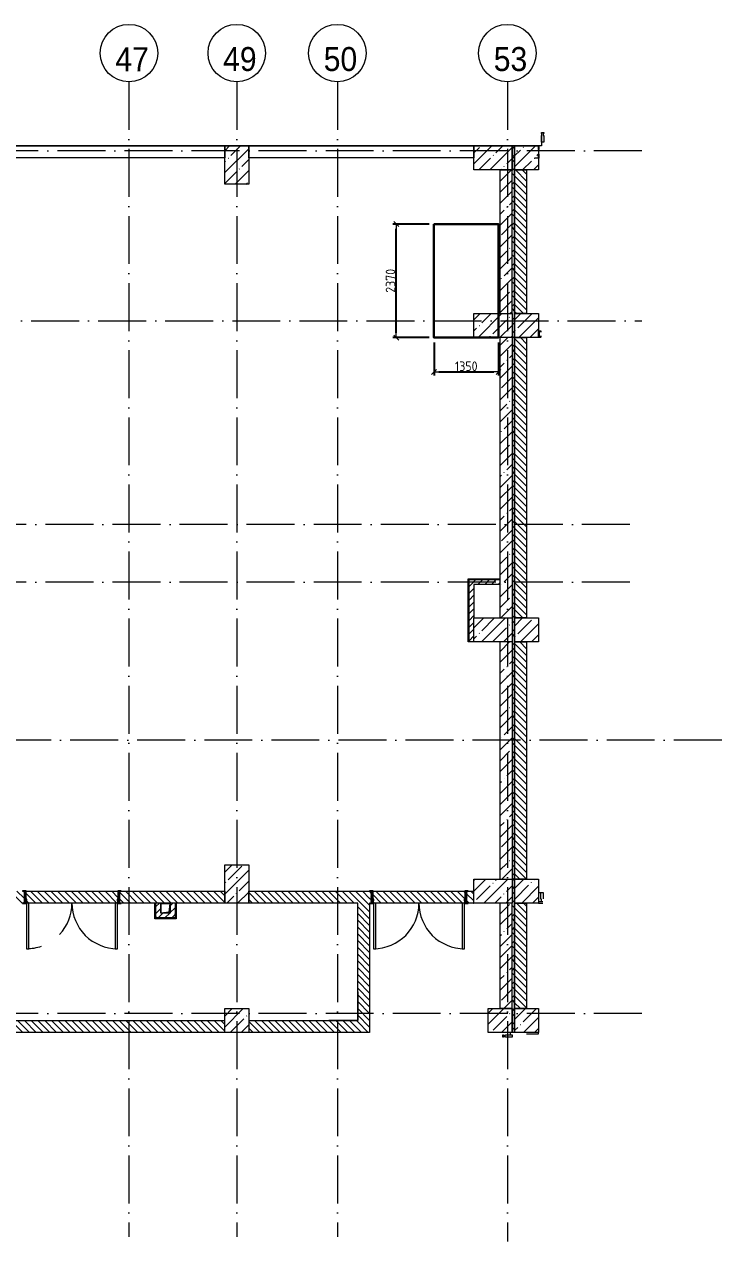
# Model space of a CAD drawing. Header units: millimetres. Extents: x -81576 to 1046824, y -248937 to 691537.
# Drawn here: x 734051 to 748611, y 68774 to 94174 of the extents above; entities that cross this region are included whole.
import ezdxf

# ---------------------------------------------------------------- set-up
doc = ezdxf.new("R2010")
doc.units = ezdxf.units.MM
doc.linetypes.add('50_200_ШТРИХ_1Т_ш5_п1_п1_', pattern=[1400, 1000, -200, 0, -200])
doc.linetypes.add('IMPORT-Разомкнутая', pattern=[211666.660309, 126999.998093, -84666.662216])
for name, color, linetype, lineweight in [('A-CLNG', 7, 'Continuous', 9), ('A-DETL-1', 7, 'IMPORT-Разомкнутая', 5), ('A-DETL-5', 7, '50_200_ШТРИХ_1Т_ш5_п1_п1_', 5), ('A-DOOR', 7, 'Continuous', 9), ('A-DOOR-1', 7, 'Continuous', 5), ('A-DOOR-FRAM', 7, 'Continuous', 9), ('A-DOOR-FRAM-1', 7, 'Continuous', 5), ('A-FLOR', 7, 'Continuous', 9), ('A-GLAZ-CWMG', 7, 'Continuous', 9), ('A-GLAZ-CWMG-1', 7, 'Continuous', 20), ('A-WALL', 7, 'Continuous', 5), ('A-WALL-FNSH-1', 7, 'Continuous', 5), ('I-WALL', 7, 'Continuous', 5), ('S-COLS', 7, 'Continuous', 9), ('S-COLS-1', 7, 'Continuous', 5), ('Размеры', 7, 'Continuous', 15)]:
    doc.layers.add(name, color=color, linetype=linetype, lineweight=lineweight)
for name, color, linetype, lineweight, true_color in [('A-GENM-1', 7, 'Continuous', 9, 0xaaaaaa), ('A-GENM-2', 7, 'Continuous', 20, 0xaaaaaa), ('I-WALL-2', 7, 'Continuous', 5, 0xff7d7d), ('M-EQPM-1', 7, 'Continuous', 9, 0xaaaaaa), ('M-EQPM-2', 7, 'Continuous', 9, 0xe2e2e2), ('Оси-1', 7, 'Continuous', 20, 0xaaaaaa), ('Оси-2', 7, 'Continuous', 9, 0xaaaaaa), ('Оси-3', 7, '50_200_ШТРИХ_1Т_ш5_п1_п1_', 9, 0xaaaaaa)]:
    doc.layers.add(name, color=color, linetype=linetype, lineweight=lineweight, true_color=true_color)
doc.styles.add('Arial', font='arial.ttf', dxfattribs={"width": 0.9, "height": 500})
doc.styles.add('СПДС', font='isocpeur.ttf', dxfattribs={"width": 0.9})
doc.dimstyles.new('Размера А3', dxfattribs={"dimtxt": 200, "dimasz": 100, "dimexe": 70, "dimexo": 100, "dimgap": 20, "dimtad": 1, "dimdec": 0, "dimrnd": 10, "dimzin": 0, "dimdsep": 46, "dimtxsty": 'СПДС', "dimblk": 'ARROWHEAD_6', "dimcen": 1, "dimclrd": 256, "dimclre": 256, "dimclrt": 256, "dimazin": 0, "dimtfac": 1, "dimtdec": 0, "dimtmove": 2, "dimatfit": 3, "dimfxl": 1, "dimtolj": 1, "dimtzin": 0, "dimarcsym": 0})
pattern_1 = [(45, (669536.4, 5956.26), (-228.0985, 228.0985), []), (45, (669764.5, 5956.26), (-228.0985, 228.0985), [403.225, -80.645, 6.706, -73.939])]
pattern_2 = [(135, (669536.41, 5956.26), (-70.71068, -70.71068), [])]
pattern_3 = [(45, (-821.384, 189.685), (-14.1421, 14.1421), []), (135, (-821.384, 189.685), (-14.1421, -14.1421), [])]
pattern_4 = [(135, (1301.41, 189.685), (-14.1421, -14.1421), []), (225, (1301.41, 189.685), (14.1421, -14.1421), [])]
pattern_5 = [(45, (669536.41, 5956.26), (-70.71068, 70.71068), [])]
pattern_6 = [(0, (669536.41, 5956.26), (406.4, 101.6), [6.706, -298.094, 6.706, -298.094, -1625.6]), (0, (669536.41, 5956.26), (406.4, 101.6), [-609.6, 6.706, -602.894, 6.706, -298.094, -711.2]), (0, (669536.41, 5956.26), (406.4, 101.6), [-1524, 6.706, -196.494, 6.706, -501.294]), (120, (669688.81, 6007.06), (-291.18818, 301.15272), [6.706, -298.094, 6.706, -298.094, -1625.6]), (120, (669688.81, 6007.06), (-291.18818, 301.15272), [-609.6, 6.706, -602.894, 6.706, -298.094, -711.2]), (120, (669688.81, 6007.06), (-291.18818, 301.15272), [-1524, 6.706, -196.494, 6.706, -501.294]), (240, (669739.61, 6210.26), (-115.21182, -402.75272), [6.706, -298.094, 6.706, -298.094, -1625.6]), (240, (669739.61, 6210.26), (-115.21182, -402.75272), [-609.6, 6.706, -602.894, 6.706, -298.094, -711.2]), (240, (669739.61, 6210.26), (-115.21182, -402.75272), [-1524, 6.706, -196.494, 6.706, -501.294])]

# ---------------------------------------------------------------- blocks, each defined once
blk = doc.blocks.new('110_Дверь_СКБ_2Ст - СОШ_Д-22_1_Дв_2000x2100h_Физкультурный зал_ Зал для хореографии_ Снарядная_ Инвентарная_EI30-25959718-АИ_План потолка_1 этаж')
at = {"layer": 'A-DOOR-FRAM-1'}
h = blk.add_hatch(dxfattribs=at)
h.set_pattern_fill('FP_109', color=256, style=0, pattern_type=2)
h.set_pattern_definition(pattern_3)
h.paths.add_polyline_path([(-987.5, 125), (-987.5, -125), (-962.5, -125), (-962.5, 125)])
h = blk.add_hatch(dxfattribs=at)
h.set_pattern_fill('FP_110', color=256, style=0, pattern_type=2)
h.set_pattern_definition(pattern_4)
h.paths.add_polyline_path([(1012.5, 125), (987.5, 125), (987.5, -125), (1012.5, -125), (1012.5, -60.4)])
at = {"layer": 'A-DOOR'}
for p, q in [((-937.5, 1075), (-937.5, 125)), ((-887.5, 1075), (-937.5, 1075)), ((-887.5, 125), (-887.5, 1075)), ((962.5, 1075), (912.5, 1075)), ((912.5, 1075), (912.5, 125)), ((962.5, 125), (962.5, 1075)), ((-937.5, 125), (-887.5, 125)), ((912.5, 125), (962.5, 125))]:
    blk.add_line(p, q, dxfattribs=at)
at = {"layer": 'A-DOOR-1'}
for centre, start, end in [((-937.5, 125), 360, 90), ((962.5, 125), 90, 180)]:
    blk.add_arc(centre, 950, start, end, dxfattribs=at)
at = {"layer": 'A-DOOR-FRAM'}
for p, q in [((-947.5, 133), (-1017.5, 133)), ((-1017.5, 133), (-1017.5, 125)), ((-1017.5, 125), (-947.5, 125)), ((-962.5, 125), (-987.5, 125)), ((-987.5, 125), (-987.5, -125)), ((-937.5, 125), (-962.5, 125)), ((-962.5, 125), (-962.5, 45)), ((-962.5, -125), (-962.5, 125)), ((-962.5, 45), (-927.5, 45)), ((-947.5, 45), (-962.5, 45)), ((-962.5, 45), (-962.5, -125)), ((-947.5, 125), (-947.5, 133)), ((-947.5, -125), (-947.5, 45)), ((-937.5, 75), (-937.5, 125)), ((-927.5, 75), (-937.5, 75)), ((-927.5, 45), (-927.5, 75)), ((962.5, 75), (952.5, 75)), ((952.5, 75), (952.5, 45)), ((952.5, 45), (987.5, 45)), ((962.5, 125), (962.5, 75)), ((987.5, 125), (962.5, 125)), ((1042.5, 133), (972.5, 133)), ((972.5, 133), (972.5, 125)), ((972.5, 125), (1042.5, 125)), ((987.5, 45), (972.5, 45)), ((972.5, 45), (972.5, -125)), ((987.5, 45), (987.5, 125)), ((1012.5, 125), (987.5, 125)), ((987.5, 125), (987.5, -125)), ((987.5, -125), (987.5, 45)), ((1012.5, -125), (1012.5, 125)), ((1042.5, 125), (1042.5, 133)), ((-947.5, -125), (-1017.5, -125)), ((-1017.5, -125), (-1017.5, -133)), ((-1017.5, -133), (-947.5, -133)), ((-987.5, -125), (-962.5, -125)), ((-962.5, -125), (-947.5, -125)), ((-947.5, -133), (-947.5, -125)), ((1042.5, -125), (972.5, -125)), ((972.5, -125), (972.5, -133)), ((972.5, -125), (987.5, -125)), ((972.5, -133), (1042.5, -133)), ((987.5, -125), (1012.5, -125)), ((1042.5, -133), (1042.5, -125))]:
    blk.add_line(p, q, dxfattribs=at)
blk = doc.blocks.new('110_Дверь_СКБ_2Ст - СОШ_Д-22_1_Дв_2000x2100h_Физкультурный зал_ Зал для хореографии_ Снарядная_ Инвентарная_EI30-25959547-АИ_План потолка_1 этаж')
at = {"layer": 'A-DOOR-FRAM-1'}
h = blk.add_hatch(dxfattribs=at)
h.set_pattern_fill('FP_109', color=256, style=0, pattern_type=2)
h.set_pattern_definition(pattern_3)
h.paths.add_polyline_path([(-987.5, 125), (-987.5, -125), (-962.5, -125), (-962.5, 125)])
h = blk.add_hatch(dxfattribs=at)
h.set_pattern_fill('FP_110', color=256, style=0, pattern_type=2)
h.set_pattern_definition(pattern_4)
h.paths.add_polyline_path([(987.5, 125), (987.5, -125), (1012.5, -125), (1012.5, 125)])
at = {"layer": 'A-DOOR'}
for p, q in [((-937.5, 1075), (-937.5, 125)), ((-887.5, 1075), (-937.5, 1075)), ((-887.5, 125), (-887.5, 1075)), ((962.5, 1075), (912.5, 1075)), ((912.5, 1075), (912.5, 125)), ((962.5, 125), (962.5, 1075)), ((-937.5, 125), (-887.5, 125)), ((912.5, 125), (962.5, 125))]:
    blk.add_line(p, q, dxfattribs=at)
at = {"layer": 'A-DOOR-1'}
for centre, start, end in [((-937.5, 125), 360, 90), ((962.5, 125), 90, 109.43525), ((962.5, 125), 136.72696, 180)]:
    blk.add_arc(centre, 950, start, end, dxfattribs=at)
at = {"layer": 'A-DOOR-FRAM'}
for p, q in [((-947.5, 133), (-1017.5, 133)), ((-1017.5, 133), (-1017.5, 125)), ((-1017.5, 125), (-947.5, 125)), ((-962.5, 125), (-987.5, 125)), ((-987.5, 125), (-987.5, -125)), ((-937.5, 125), (-962.5, 125)), ((-962.5, 125), (-962.5, 45)), ((-962.5, -125), (-962.5, 125)), ((-962.5, 45), (-927.5, 45)), ((-947.5, 45), (-962.5, 45)), ((-962.5, 45), (-962.5, -125)), ((-947.5, 125), (-947.5, 133)), ((-947.5, -125), (-947.5, 45)), ((-937.5, 75), (-937.5, 125)), ((-927.5, 75), (-937.5, 75)), ((-927.5, 45), (-927.5, 75)), ((962.5, 75), (952.5, 75)), ((952.5, 75), (952.5, 45)), ((952.5, 45), (987.5, 45)), ((962.5, 125), (962.5, 75)), ((987.5, 125), (962.5, 125)), ((1042.5, 133), (972.5, 133)), ((972.5, 133), (972.5, 125)), ((972.5, 125), (1042.5, 125)), ((987.5, 45), (972.5, 45)), ((972.5, 45), (972.5, -125)), ((987.5, 45), (987.5, 125)), ((1012.5, 125), (987.5, 125)), ((987.5, 125), (987.5, -125)), ((987.5, -125), (987.5, 45)), ((1012.5, -125), (1012.5, 125)), ((1042.5, 125), (1042.5, 133)), ((-947.5, -125), (-1017.5, -125)), ((-1017.5, -125), (-1017.5, -133)), ((-1017.5, -133), (-947.5, -133)), ((-987.5, -125), (-962.5, -125)), ((-962.5, -125), (-947.5, -125)), ((-947.5, -133), (-947.5, -125)), ((1042.5, -125), (972.5, -125)), ((972.5, -125), (972.5, -133)), ((972.5, -125), (987.5, -125)), ((972.5, -133), (1042.5, -133)), ((987.5, -125), (1012.5, -125)), ((1042.5, -133), (1042.5, -125))]:
    blk.add_line(p, q, dxfattribs=at)
blk = doc.blocks.new('Прямоугольный импост - Импост структурный с накладкой - 180мм-22437156-АИ_План потолка_1 этаж')
at = {"layer": 'A-GLAZ-CWMG-1'}
for p, q in [((0, 17), (-50, 17)), ((-50, 17), (-50, 0)), ((-50, 0), (-40, 0)), ((-40, 0), (-40, -40)), ((-10, 0), (0, 0)), ((-10, -40), (-10, 0)), ((0, 0), (0, 17)), ((-40, -40), (-50, -40)), ((-50, -40), (-50, -180)), ((-50, -180), (0, -180)), ((0, -40), (-10, -40)), ((0, -180), (0, -40))]:
    blk.add_line(p, q, dxfattribs=at)
blk = doc.blocks.new('BSC_Колонна _Прямоугольная - 500х800-V298-АИ_План потолка_1 этаж')
at = {"layer": 'S-COLS-1'}
h = blk.add_hatch(dxfattribs=at)
h.set_pattern_fill('FP_189', color=256, style=0, pattern_type=2)
h.set_pattern_definition([(315, (-81931.04, 74300), (228.0985, 228.0985), []), (315, (-81931.04, 74071.9), (228.0985, 228.0985), [403.225, -80.645, 6.706, -73.939])])
h.paths.add_polyline_path([(-250, -400), (250, -400), (250, 400), (-250, 400), (-250, -150)])
for p, q in [((-250, 400), (250, 400)), ((-250, -400), (-250, 400)), ((250, 400), (250, -400)), ((250, -400), (-250, -400))]:
    blk.add_line(p, q, dxfattribs=at)
blk = doc.blocks.new('BSC_Колонна _Прямоугольная - 500х800-V299-АИ_План потолка_1 этаж')
at = {"layer": 'S-COLS-1'}
h = blk.add_hatch(dxfattribs=at)
h.set_pattern_fill('FP_190', color=256, style=0, pattern_type=2)
h.set_pattern_definition([(315, (-75581.04, 74300), (228.0985, 228.0985), []), (315, (-75581.04, 74071.9), (228.0985, 228.0985), [403.225, -80.645, 6.706, -73.939])])
h.paths.add_polyline_path([(-250, -364), (-250, -400), (250, -400), (250, 400), (-250, 400), (-250, -150)])
for p, q in [((-250, 400), (250, 400)), ((-250, -400), (-250, 400)), ((250, 400), (250, -400)), ((250, -400), (-250, -400))]:
    blk.add_line(p, q, dxfattribs=at)
blk = doc.blocks.new('BSC_Колонна _Прямоугольная - 500х800-V300-АИ_План потолка_1 этаж')
at = {"layer": 'S-COLS-1'}
h = blk.add_hatch(dxfattribs=at)
h.set_pattern_fill('FP_191', color=256, style=0, pattern_type=2)
h.set_pattern_definition([(315, (-70130.7, 74300), (228.0985, 228.0985), []), (315, (-70130.7, 74071.9), (228.0985, 228.0985), [403.225, -80.645, 6.706, -73.939])])
h.paths.add_polyline_path([(-250, -124), (-250, -400), (250, -400), (250, 400), (-250, 400), (-250, -16)])
for p, q in [((-250, 400), (250, 400)), ((-250, -400), (-250, 400)), ((250, 400), (250, -400)), ((250, -400), (-250, -400))]:
    blk.add_line(p, q, dxfattribs=at)
blk = doc.blocks.new('Канал вертикальный прямоугольный - Шахта - значок проема-24087354-АИ_План потолка_1 этаж')
at = {"layer": 'M-EQPM-2'}
blk.add_hatch(color=256, dxfattribs=at).paths.add_polyline_path([(10, 100), (-100, 100), (-100, -100), (-80, 80), (100, 100)])
at = {"layer": 'M-EQPM-1'}
for p, q in [((-100, -100), (-100, 100)), ((-100, 100), (100, 100)), ((-80, 80), (-100, -100)), ((-80, 80), (100, 100)), ((100, 100), (100, -100)), ((100, -100), (-100, -100))]:
    blk.add_line(p, q, dxfattribs=at)
blk = doc.blocks.new('BSC_Колонна _Прямоугольная - 500х500-V395-АИ_План потолка_1 этаж')
at = {"layer": 'S-COLS-1'}
h = blk.add_hatch(dxfattribs=at)
h.set_pattern_fill('FP_253', color=256, style=0, pattern_type=2)
h.set_pattern_definition([(45, (-68950, -67430.7), (-228.0985, 228.0985), []), (45, (-68721.9, -67430.7), (-228.0985, 228.0985), [403.225, -80.645, 6.706, -73.939])])
h.paths.add_polyline_path([(250, -250), (250, 250), (-250, 250), (-250, -250)])
for p, q in [((-250, 250), (250, 250)), ((-250, -250), (-250, 250)), ((250, 250), (250, -250)), ((250, -250), (-250, -250))]:
    blk.add_line(p, q, dxfattribs=at)
blk = doc.blocks.new('Фахверк _газобетон торцы_66 - Фахверк _газобетон торцы_-25511793-АИ_План потолка_1 этаж')
at = {"layer": 'A-GENM-2'}
for p, q in [((89325, 156983), (89325, 156989)), ((89325, 156989), (89406, 156989)), ((89400, 156983), (89325, 156983)), ((89400, 156908), (89400, 156983)), ((89406, 156989), (89406, 156908)), ((89325, 156727), (89325, 156733)), ((89325, 156733), (89400, 156733)), ((89406, 156727), (89325, 156727)), ((89406, 156908), (89400, 156908)), ((89400, 156808), (89406, 156808)), ((89400, 156733), (89400, 156808)), ((89406, 156808), (89406, 156727))]:
    blk.add_line(p, q, dxfattribs=at)
blk = doc.blocks.new('Прямоугольный импост - Импост структурный с накладкой - 180мм-20786475-АИ_План потолка_1 этаж')
at = {"layer": 'A-GLAZ-CWMG-1'}
for p, q in [((15, 17), (-25, 17)), ((-25, 17), (-25, 0)), ((-25, 0), (-15, 0)), ((-15, 0), (-15, -40)), ((-15, -40), (-25, -40)), ((-25, -40), (-25, -180)), ((-25, -180), (25, -180)), ((25, -180), (25, -50))]:
    blk.add_line(p, q, dxfattribs=at)
blk = doc.blocks.new('Прямоугольный импост - Импост структурный с накладкой - 180мм-V239-АИ_План потолка_1 этаж')
at = {"layer": 'A-GLAZ-CWMG-1'}
for p, q in [((25, 180), (-25, 180)), ((-25, 180), (-25, 40)), ((-25, 40), (-15, 40)), ((-15, 0), (-25, 0)), ((-25, 0), (-25, -17)), ((-15, 40), (-15, 0)), ((15, 0), (15, 40)), ((15, 40), (25, 40)), ((25, 0), (15, 0)), ((25, 40), (25, 180)), ((25, -17), (25, 0)), ((-25, -17), (25, -17))]:
    blk.add_line(p, q, dxfattribs=at)
blk = doc.blocks.new('Ось сетки - Круг_Ø6_00__ISO-2_5_0_9K_-17386508-АИ_План потолка_1 этаж')
at = {"layer": 'Оси-1'}
blk.add_circle((0, 0), 3, dxfattribs=at)
blk = doc.blocks.new('ARROWHEAD_6')
at = {"color": 0, "linetype": 'Continuous'}
for p, q in [((0, 0), (-1, 0)), ((-0.5, -0.5), (0.5, 0.5))]:
    blk.add_line(p, q, dxfattribs=at)
blk = doc.blocks.new('*D2329')
at = {"layer": 'Defpoints', "color": 0, "transparency": 16777216}
for p in [(741817, 90007), (742605, 90007), (742605, 87637)]:
    blk.add_point(p, dxfattribs=at)
at = {"layer": 'Размеры', "lineweight": -2, "transparency": 16777216}
for p, q in [((742505, 90007), (741747, 90007)), ((741817, 87737), (741817, 89907)), ((742505, 87637), (741747, 87637))]:
    blk.add_line(p, q, dxfattribs=at)
at = {"layer": 'Размеры', "lineweight": -2, "transparency": 16777216, "xscale": 100, "yscale": 100, "zscale": 100}
for p, rotation in [((741817, 90007), 90), ((741817, 87637), 270)]:
    blk.add_blockref('ARROWHEAD_6', p, dxfattribs=dict(at, rotation=rotation))
at = {"layer": 'Размеры', "transparency": 16777216, "insert": (741697, 88822), "char_height": 200, "attachment_point": 5, "rotation": 90, "style": 'СПДС'}
blk.add_mtext('\\A1;2370', dxfattribs=at)
blk = doc.blocks.new('*D2330')
at = {"layer": 'Defpoints', "color": 0, "transparency": 16777216}
for p in [(742605, 87637), (743951, 87637), (743951, 86920)]:
    blk.add_point(p, dxfattribs=at)
at = {"layer": 'Размеры', "lineweight": -2, "transparency": 16777216}
for p, q in [((742605, 87537), (742605, 86850)), ((743951, 87537), (743951, 86850)), ((742705, 86920), (743851, 86920))]:
    blk.add_line(p, q, dxfattribs=at)
at = {"layer": 'Размеры', "lineweight": -2, "transparency": 16777216, "xscale": 100, "yscale": 100, "zscale": 100, "rotation": 180}
blk.add_blockref('ARROWHEAD_6', (742605, 86920), dxfattribs=at)
at = {"layer": 'Размеры', "lineweight": -2, "transparency": 16777216, "xscale": 100, "yscale": 100, "zscale": 100}
blk.add_blockref('ARROWHEAD_6', (743951, 86920), dxfattribs=at)
at = {"layer": 'Размеры', "transparency": 16777216, "insert": (743278, 87040), "char_height": 200, "attachment_point": 5, "style": 'СПДС'}
blk.add_mtext('\\A1;1350', dxfattribs=at)

msp = doc.modelspace()

# ---------------------------------------------------------------- hatches: boundary and pattern name
at = {"layer": 'A-WALL'}
h = msp.add_hatch(dxfattribs=at)
h.set_pattern_fill('FP_1', color=256, style=0, pattern_type=2)
h.set_pattern_definition(pattern_1)
h.paths.add_polyline_path([(743986.4, 88137.3), (744236.4, 88137.3), (744236.4, 91137.3), (743986.4, 91137.3), (743986.4, 88750.9)])
h = msp.add_hatch(dxfattribs=at)
h.set_pattern_fill('FP_1', color=256, style=0, pattern_type=2)
h.set_pattern_definition(pattern_1)
h.paths.add_polyline_path([(744236.4, 81787.3), (744236.4, 87637.3), (743986.4, 87637.3), (743986.4, 81787.3)])
h = msp.add_hatch(dxfattribs=at)
h.set_pattern_fill('FP_1', color=256, style=0, pattern_type=2)
h.set_pattern_definition(pattern_1)
h.paths.add_polyline_path([(743986.4, 73637), (744236.4, 73637), (744236.4, 75837), (743986.4, 75837), (743986.4, 73850.3)])
h.paths.add_polyline_path([(743986.4, 76337), (744236.4, 76337), (744236.4, 81287.3), (743986.4, 81287.3), (743986.4, 76495.6)])
at = {"layer": 'I-WALL'}
h = msp.add_hatch(dxfattribs=at)
h.set_pattern_fill('FP_123', color=256, style=0, pattern_type=2)
h.set_pattern_definition([(45, (669536.41, 5956.26), (-141.42136, 141.42136), []), (135, (669536.41, 5956.26), (-141.42136, -141.42136), [])])
h.paths.add_polyline_path([(744286.4, 73137), (744286.4, 91637.3), (744236.4, 91637), (744236.4, 73137)])
h = msp.add_hatch(dxfattribs=at)
h.set_pattern_fill('FP_2', color=256, style=0, pattern_type=2)
h.set_pattern_definition(pattern_2)
h.paths.add_polyline_path([(744536.4, 73637), (744536.4, 75837), (744286.4, 75837), (744286.4, 73637)])
h.paths.add_polyline_path([(744286.4, 76337), (744536.4, 76337), (744536.4, 81287.3), (744286.4, 81287.3), (744286.4, 76495.6)])
h.paths.add_polyline_path([(744536.4, 81787.3), (744536.4, 87637.3), (744286.4, 87637.3), (744286.4, 81787.3)])
h.paths.add_polyline_path([(744286.4, 88137.3), (744536.4, 88137.3), (744536.4, 91137.3), (744286.4, 91137.3), (744286.4, 88192.8)])
h = msp.add_hatch(dxfattribs=at)
h.set_pattern_fill('FP_4', color=256, style=0, pattern_type=2)
h.set_pattern_definition(pattern_5)
h.paths.add_polyline_path([(743986.4, 82487.3), (743986.4, 82587.3), (743336.4, 82587.3), (743336.4, 82487.3), (743436.4, 82487.3)])
h = msp.add_hatch(dxfattribs=at)
h.set_pattern_fill('FP_4', color=256, style=0, pattern_type=2)
h.set_pattern_definition(pattern_5)
h.paths.add_polyline_path([(743336.4, 81287.3), (743436.4, 81287.3), (743436.4, 82487.3), (743336.4, 82487.3), (743336.4, 81297.3)])
h = msp.add_hatch(dxfattribs=at)
h.set_pattern_fill('FP_2', color=256, style=0, pattern_type=2)
h.set_pattern_definition(pattern_2)
h.paths.add_polyline_path([(733550.7, 75837), (734046.4, 75837), (734046.4, 76087), (732786.4, 76087), (732786.4, 75837), (733172.5, 75837)])
h.paths.add_polyline_path([(727706.4, 75837), (732286.4, 75837), (732286.4, 76087), (727296.4, 76087), (727296.4, 75837)])
h.paths.add_polyline_path([(741017.3, 75837), (741261.4, 75837), (741261.4, 76087), (738736.4, 76087), (738736.4, 75837), (741011.4, 75837)])
h.paths.add_polyline_path([(737198.1, 75837), (738236.4, 75837), (738236.4, 76087), (736046.4, 76087), (736046.4, 75837), (737098.1, 75837)])
h.paths.add_polyline_path([(734096.4, 75837), (735996.4, 75837), (735996.4, 75887), (735986.4, 75887), (735986.4, 75917), (736006.4, 75917), (736006.4, 76087), (734086.4, 76087), (734086.4, 75917), (734106.4, 75917), (734106.4, 75887), (734096.4, 75887), (734096.4, 75850)])
h = msp.add_hatch(dxfattribs=at)
h.set_pattern_fill('FP_2', color=256, style=0, pattern_type=2)
h.set_pattern_definition(pattern_2)
h.paths.add_polyline_path([(741261.4, 75837), (741291.4, 75837), (741291.4, 76087), (741261.4, 76087), (741261.4, 76021.7)])
h.paths.add_polyline_path([(743426.4, 75837), (743426.4, 76087), (743291.4, 76087), (743291.4, 75837), (743321.4, 75837)])
h.paths.add_polyline_path([(743191.4, 75837), (743241.4, 75837), (743241.4, 75887), (743231.4, 75887), (743231.4, 75917), (743251.4, 75917), (743251.4, 76087), (741331.4, 76087), (741331.4, 75917), (741351.4, 75917), (741351.4, 75887), (741341.4, 75887), (741341.4, 75837), (741391.4, 75837)])
h = msp.add_hatch(dxfattribs=at)
h.set_pattern_fill('FP_4', color=256, style=0, pattern_type=2)
h.set_pattern_definition(pattern_5)
h.paths.add_polyline_path([(736798.1, 75627.3), (736898.1, 75627.3), (736898.1, 75837), (736798.1, 75835.7), (736798.1, 75647.3)])
h = msp.add_hatch(dxfattribs=at)
h.set_pattern_fill('FP_4', color=256, style=0, pattern_type=2)
h.set_pattern_definition(pattern_5)
h.paths.add_polyline_path([(737152.8, 75627.3), (737198.1, 75627.3), (737198.1, 75837), (737098.1, 75837), (737098.1, 75627.3), (737120.7, 75627.3)])
h = msp.add_hatch(dxfattribs=at)
h.set_pattern_fill('FP_2', color=256, style=0, pattern_type=2)
h.set_pattern_definition(pattern_2)
h.paths.add_polyline_path([(741017.3, 73137.3), (741261.4, 73137.3), (741261.4, 75837), (741011.4, 75837), (741011.4, 73137.3)])
h = msp.add_hatch(dxfattribs=at)
h.set_pattern_fill('FP_4', color=256, style=0, pattern_type=2)
h.set_pattern_definition(pattern_5)
h.paths.add_polyline_path([(736813.1, 75527.3), (737198.1, 75527.3), (737198.1, 75627.3), (736798.1, 75627.3), (736798.1, 75527.3)])
h = msp.add_hatch(dxfattribs=at)
h.set_pattern_fill('FP_2', color=256, style=0, pattern_type=2)
h.set_pattern_definition(pattern_2)
h.paths.add_polyline_path([(738236.4, 73137.3), (738236.2, 73387.3), (733286.4, 73387), (733286.4, 73137.3), (736778.1, 73137.3)])
h.paths.add_polyline_path([(741011.4, 73137.3), (741011.4, 73387.3), (738736.4, 73387.3), (738736.4, 73137.3)])
at = {"layer": 'I-WALL-2'}
h = msp.add_hatch(dxfattribs=at)
h.set_pattern_fill('FP_3', color=256, style=0, pattern_type=2)
h.set_pattern_definition(pattern_6)
h.paths.add_polyline_path([(743336.4, 82587.3), (743986.4, 82587.3), (743986.4, 82607.3), (743316.4, 82607.3), (743316.4, 82587.3)])
h = msp.add_hatch(dxfattribs=at)
h.set_pattern_fill('FP_3', color=256, style=0, pattern_type=2)
h.set_pattern_definition(pattern_6)
h.paths.add_polyline_path([(743316.4, 81287.3), (743336.4, 81287.3), (743336.4, 82587.3), (743316.4, 82586.7), (743316.4, 81297.3)])
h = msp.add_hatch(dxfattribs=at)
h.set_pattern_fill('FP_3', color=256, style=0, pattern_type=2)
h.set_pattern_definition(pattern_6)
h.paths.add_polyline_path([(736778.1, 75527.3), (736798.1, 75527.3), (736798.1, 75837), (736778.1, 75837), (736778.1, 75528.3)])
h = msp.add_hatch(dxfattribs=at)
h.set_pattern_fill('FP_3', color=256, style=0, pattern_type=2)
h.set_pattern_definition(pattern_6)
h.paths.add_polyline_path([(737207.3, 75527.3), (737218.1, 75527.3), (737218.1, 75837), (737198.1, 75837), (737198.1, 75527.3), (737201.9, 75527.3)])
h = msp.add_hatch(dxfattribs=at)
h.set_pattern_fill('FP_3', color=256, style=0, pattern_type=2)
h.set_pattern_definition(pattern_6)
h.paths.add_polyline_path([(737218.1, 75507.3), (737218.1, 75527.3), (736778.1, 75527.3), (736778.1, 75507.3), (737198.1, 75507.3)])
at = {"layer": 'S-COLS-1'}
h = msp.add_hatch(dxfattribs=at)
h.set_pattern_fill('FP_1', color=256, style=0, pattern_type=2)
h.set_pattern_definition(pattern_1)
h.paths.add_polyline_path([(738236.4, 90837.3), (738736.4, 90837.3), (738736.4, 91637.3), (738236.4, 91637), (738236.4, 91387.3)])
h = msp.add_hatch(dxfattribs=at)
h.set_pattern_fill('FP_1', color=256, style=0, pattern_type=2)
h.set_pattern_definition(pattern_1)
h.paths.add_polyline_path([(743986.4, 91137.3), (744236.4, 91137.3), (744236.4, 91637.3), (743436.4, 91637), (743436.4, 91137.3), (743852.3, 91137.3)])
h = msp.add_hatch(dxfattribs=at)
h.set_pattern_fill('FP_1', color=256, style=0, pattern_type=2)
h.set_pattern_definition(pattern_1)
h.paths.add_polyline_path([(744561.1, 91137.3), (744786.4, 91137.3), (744786.4, 91637.3), (744286.4, 91637), (744286.4, 91137.3), (744536.4, 91137.3)])
h = msp.add_hatch(dxfattribs=at)
h.set_pattern_fill('FP_1', color=256, style=0, pattern_type=2)
h.set_pattern_definition(pattern_1)
h.paths.add_polyline_path([(744536.4, 87637.3), (744786.4, 87637.3), (744786.4, 88137.3), (744286.4, 88137.3), (744286.4, 87637.3)])
h = msp.add_hatch(dxfattribs=at)
h.set_pattern_fill('FP_1', color=256, style=0, pattern_type=2)
h.set_pattern_definition(pattern_1)
h.paths.add_polyline_path([(744286.4, 81287.3), (744786.4, 81287.3), (744786.4, 81787.3), (744286.4, 81787.3)])
h = msp.add_hatch(dxfattribs=at)
h.set_pattern_fill('FP_1', color=256, style=0, pattern_type=2)
h.set_pattern_definition(pattern_1)
h.paths.add_polyline_path([(738736.4, 75837), (738736.4, 76637), (738236.4, 76637), (738236.4, 75837)])
h = msp.add_hatch(dxfattribs=at)
h.set_pattern_fill('FP_1', color=256, style=0, pattern_type=2)
h.set_pattern_definition(pattern_1)
h.paths.add_polyline_path([(744786.4, 75837), (744786.4, 76337), (744286.4, 76337), (744286.4, 75837), (744561.1, 75837)])
h = msp.add_hatch(dxfattribs=at)
h.set_pattern_fill('FP_1', color=256, style=0, pattern_type=2)
h.set_pattern_definition(pattern_1)
h.paths.add_polyline_path([(743736.4, 73137), (744236.4, 73137.3), (744236.4, 73637), (743736.4, 73637), (743736.4, 73137.3)])
h = msp.add_hatch(dxfattribs=at)
h.set_pattern_fill('FP_1', color=256, style=0, pattern_type=2)
h.set_pattern_definition(pattern_1)
h.paths.add_polyline_path([(744786.4, 73137), (744786.4, 73137.3), (744786.4, 73637), (744286.4, 73637), (744286.4, 73137), (744561.1, 73137)])

# ---------------------------------------------------------------- linework, layer by layer
at = {"color": 5, "lineweight": 30}
msp.add_lwpolyline([(742604.5, 90007.3), (742604.5, 87637.3), (743950.9, 87637.3), (743950.9, 90007.3)], close=True, dxfattribs=at)
at = {"layer": 'A-CLNG'}
for p, q in [((743426.4, 75837), (743436.4, 75837)), ((744786.4, 75837), (744876.4, 75837)), ((744536.4, 73107.1), (744786.4, 73107.1)), ((744786.4, 73107.1), (744786.4, 73137))]:
    msp.add_line(p, q, dxfattribs=at)
at = {"layer": 'A-DETL-1'}
for p, q in [((741011.4, 73387.3), (741011.4, 73987.3)), ((740411.4, 73387.3), (741011.4, 73387.3))]:
    msp.add_line(p, q, dxfattribs=at)
at = {"layer": 'A-DETL-5'}
for p, q in [((741011.4, 73987.3), (741011.4, 73387.3)), ((741011.4, 73387.3), (740411.4, 73387.3))]:
    msp.add_line(p, q, dxfattribs=at)
at = {"layer": 'A-FLOR'}
msp.add_line((743426.4, 76087), (743436.4, 76087), dxfattribs=at)
at = {"layer": 'A-WALL'}
for p, q in [((732786.4, 91637.3), (738236.4, 91637.3)), ((738236.4, 91637.3), (738236.4, 91387.3)), ((738736.4, 91637.3), (743436.4, 91637.3)), ((738736.4, 91387.3), (738736.4, 91637.3)), ((743436.4, 91637.3), (743436.4, 91387.3)), ((744236.4, 88137.3), (744236.4, 91637.3)), ((744236.4, 91637.3), (744286.4, 91637.3)), ((744286.4, 91637.3), (744286.4, 91387.3)), ((744286.4, 91637.3), (744286.4, 73137)), ((738236.4, 91387.3), (732786.4, 91387.3)), ((743436.4, 91387.3), (738736.4, 91387.3)), ((744286.4, 91387.3), (744236.4, 91387.3)), ((743986.4, 88137.3), (743986.4, 91137.3)), ((743986.4, 91137.3), (744236.4, 91137.3)), ((744286.4, 88137.3), (744286.4, 91137.3)), ((744286.4, 91137.3), (744536.4, 91137.3)), ((744536.4, 91137.3), (744536.4, 88137.3)), ((744536.4, 88137.3), (744286.4, 88137.3)), ((743986.4, 81787.3), (743986.4, 87637.3)), ((744236.4, 87637.3), (744236.4, 81787.3)), ((744286.4, 81787.3), (744286.4, 87637.3)), ((744286.4, 87637.3), (744536.4, 87637.3)), ((744536.4, 87637.3), (744536.4, 81787.3)), ((744849.2, 87757.3), (744806.4, 87757.3)), ((744806.4, 87657.3), (744806.4, 87757.3)), ((744849.2, 87657.3), (744806.4, 87657.3)), ((743336.4, 81287.3), (743336.4, 82587.3)), ((743336.4, 82587.3), (743986.4, 82587.3)), ((744536.4, 81787.3), (744286.4, 81787.3)), ((743986.4, 76337), (743986.4, 81287.3)), ((744236.4, 81287.3), (744236.4, 76337)), ((744286.4, 76337), (744286.4, 81287.3)), ((744286.4, 81287.3), (744536.4, 81287.3)), ((744536.4, 81287.3), (744536.4, 76337)), ((744536.4, 76337), (744286.4, 76337)), ((734086.4, 76087), (736006.4, 76087)), ((736076.4, 76087), (738236.4, 76087)), ((738236.4, 76087), (738236.4, 75837)), ((738736.4, 76087), (741261.4, 76087)), ((738736.4, 75837), (738736.4, 76087)), ((741331.4, 76087), (743251.4, 76087)), ((743321.4, 76087), (743426.4, 76087)), ((743426.4, 76087), (743426.4, 75837)), ((735946.4, 75837), (734146.4, 75837)), ((738236.4, 75837), (736076.4, 75837)), ((736798.1, 75527.3), (736798.1, 75837)), ((737198.1, 75837), (737198.1, 75527.3)), ((741011.4, 75837), (738736.4, 75837)), ((741011.4, 73387.3), (741011.4, 75837)), ((741261.4, 75829), (741261.4, 73137.3)), ((743191.4, 75837), (741391.4, 75837)), ((743426.4, 75837), (743321.4, 75837)), ((743986.4, 73637), (743986.4, 75837)), ((744236.4, 73137), (744236.4, 75837)), ((744286.4, 73637), (744286.4, 75837)), ((744286.4, 75837), (744536.4, 75837)), ((744536.4, 75837), (744536.4, 73637)), ((737198.1, 75527.3), (736798.1, 75527.3)), ((744236.4, 73637), (743986.4, 73637)), ((744536.4, 73637), (744286.4, 73637)), ((733286.4, 73387.3), (738236.4, 73387.3)), ((738736.4, 73387.3), (741011.4, 73387.3)), ((738236.4, 73137.3), (733286.4, 73137.3)), ((741261.4, 73137.3), (738736.4, 73137.3)), ((744286.4, 73137), (744236.4, 73137))]:
    msp.add_line(p, q, dxfattribs=at)
at = {"layer": 'A-WALL-FNSH-1'}
for p, q in [((744846.1, 91914.3), (744846.1, 91637.3)), ((744846.1, 91637.3), (720536.4, 91637.3)), ((744786.4, 87777.3), (744844.2, 87777.3)), ((744786.4, 87637.3), (744786.4, 87777.3)), ((744844.2, 87637.3), (744786.4, 87637.3)), ((743316.4, 81287.3), (743316.4, 82607.3)), ((743316.4, 82607.3), (743986.4, 82607.3)), ((743436.4, 82487.3), (743436.4, 81787.3)), ((743986.4, 82487.3), (743436.4, 82487.3)), ((743436.4, 81287.3), (743316.4, 81287.3)), ((736778.1, 75507.3), (736778.1, 75837)), ((736898.1, 75837), (736898.1, 75627.3)), ((737098.1, 75827.3), (737098.1, 75837)), ((737218.1, 75837), (737218.1, 75507.3)), ((737218.1, 75507.3), (736778.1, 75507.3))]:
    msp.add_line(p, q, dxfattribs=at)
at = {"layer": 'I-WALL'}
for p, q in [((744836.4, 76052), (744786.4, 76052)), ((744786.4, 75872), (744836.4, 75872)), ((744201.4, 73087.1), (744201.4, 73137))]:
    msp.add_line(p, q, dxfattribs=at)
at = {"layer": 'S-COLS'}
for p, q in [((738236.4, 91387.3), (738236.4, 91637.3)), ((738736.4, 91637.3), (738736.4, 91387.3)), ((743436.4, 91387.3), (743436.4, 91637.3)), ((744236.4, 91637.3), (744236.4, 91387.3)), ((744286.4, 91387.3), (744286.4, 91637.3)), ((744286.4, 88137.3), (744536.4, 88137.3)), ((744536.4, 87637.3), (744286.4, 87637.3)), ((744286.4, 81787.3), (744536.4, 81787.3)), ((744536.4, 81287.3), (744286.4, 81287.3)), ((744286.4, 76337), (744536.4, 76337)), ((738236.4, 75837), (738236.4, 76087)), ((738736.4, 76087), (738736.4, 75837)), ((744536.4, 75837), (744286.4, 75837)), ((744286.4, 73637), (744536.4, 73637))]:
    msp.add_line(p, q, dxfattribs=at)
at = {"layer": 'S-COLS-1'}
for p, q in [((738236.4, 91637.3), (738736.4, 91637.3)), ((743436.4, 91637.3), (744236.4, 91637.3)), ((744286.4, 91637.3), (744786.4, 91637.3)), ((744786.4, 91637.3), (744786.4, 91137.3)), ((738236.4, 90837.3), (738236.4, 91387.3)), ((738736.4, 91387.3), (738736.4, 90837.3)), ((743436.4, 91137.3), (743436.4, 91387.3)), ((744236.4, 91387.3), (744236.4, 91137.3)), ((744286.4, 91137.3), (744286.4, 91387.3)), ((744236.4, 91137.3), (743436.4, 91137.3)), ((744786.4, 91137.3), (744286.4, 91137.3)), ((738736.4, 90837.3), (738236.4, 90837.3)), ((744286.4, 87637.3), (744286.4, 88137.3)), ((744536.4, 88137.3), (744786.4, 88137.3)), ((744786.4, 88137.3), (744786.4, 87637.3)), ((744786.4, 87637.3), (744536.4, 87637.3)), ((744286.4, 81287.3), (744286.4, 81787.3)), ((744536.4, 81787.3), (744786.4, 81787.3)), ((744786.4, 81787.3), (744786.4, 81287.3)), ((744786.4, 81287.3), (744536.4, 81287.3)), ((738236.4, 76087), (738236.4, 76637)), ((738236.4, 76637), (738736.4, 76637)), ((738736.4, 76637), (738736.4, 76087)), ((744286.4, 75837), (744286.4, 76337)), ((744536.4, 76337), (744786.4, 76337)), ((744786.4, 76337), (744786.4, 75837)), ((738736.4, 75837), (738236.4, 75837)), ((744786.4, 75837), (744536.4, 75837)), ((743736.4, 73137), (743736.4, 73637)), ((743736.4, 73637), (744236.4, 73637)), ((744236.4, 73637), (744236.4, 73137)), ((744286.4, 73137), (744286.4, 73637)), ((744536.4, 73637), (744786.4, 73637)), ((744786.4, 73637), (744786.4, 73137)), ((744236.4, 73137), (743736.4, 73137)), ((744786.4, 73137), (744286.4, 73137))]:
    msp.add_line(p, q, dxfattribs=at)
at = {"layer": 'Оси-3'}
for p, q in [((736236.4, 92973.7), (736236.4, 68873.8)), ((738486.4, 92973.7), (738486.4, 68873.5)), ((740586.4, 92973.7), (740586.4, 68873.8)), ((744136.4, 92973.7), (744136.4, 68773.6)), ((746943.6, 91537.3), (718793.4, 91537.3)), ((718793.4, 87987), (746943.6, 87987)), ((746693.6, 83737.3), (718793.4, 83737.3)), ((746693.6, 82537.3), (718793.4, 82537.3)), ((748610.7, 79237.3), (718793.4, 79237.3)), ((746943.6, 73537.3), (718793.4, 73537.3))]:
    msp.add_line(p, q, dxfattribs=at)

# ---------------------------------------------------------------- block references
at = {"layer": 'A-DOOR', "rotation": 180}
for name, p in [('110_Дверь_СКБ_2Ст - СОШ_Д-22_1_Дв_2000x2100h_Физкультурный зал_ Зал для хореографии_ Снарядная_ Инвентарная_EI30-25959547-АИ_План потолка_1 этаж', (735058.9, 75962)), ('110_Дверь_СКБ_2Ст - СОШ_Д-22_1_Дв_2000x2100h_Физкультурный зал_ Зал для хореографии_ Снарядная_ Инвентарная_EI30-25959718-АИ_План потолка_1 этаж', (742303.9, 75962))]:
    msp.add_blockref(name, p, dxfattribs=at)
at = {"layer": 'A-GENM-1'}
msp.add_blockref('Фахверк _газобетон торцы_66 - Фахверк _газобетон торцы_-25511793-АИ_План потолка_1 этаж', (655386.4, -65346), dxfattribs=at)
at = {"layer": 'A-GLAZ-CWMG', "extrusion": (0, 0, -1)}
msp.add_blockref('Прямоугольный импост - Импост структурный с накладкой - 180мм-22437156-АИ_План потолка_1 этаж', (-744846.1, 91897.3), dxfattribs=at)
for name, p, rotation in [('Прямоугольный импост - Импост структурный с накладкой - 180мм-20786475-АИ_План потолка_1 этаж', (-744861.4, 75879), 180), ('Прямоугольный импост - Импост структурный с накладкой - 180мм-V239-АИ_План потолка_1 этаж', (-744056.4, 73062.1), 90.0000000000002)]:
    msp.add_blockref(name, p, dxfattribs=dict(at, rotation=rotation))
at = {"layer": 'M-EQPM-1', "rotation": 180}
msp.add_blockref('Канал вертикальный прямоугольный - Шахта - значок проема-24087354-АИ_План потолка_1 этаж', (736998.1, 75727.3), dxfattribs=at)
at = {"layer": 'S-COLS', "rotation": 89.9999999999999}
for name, p in [('BSC_Колонна _Прямоугольная - 500х800-V298-АИ_План потолка_1 этаж', (743836.4, 87887.3)), ('BSC_Колонна _Прямоугольная - 500х800-V299-АИ_План потолка_1 этаж', (743836.4, 81537.3)), ('BSC_Колонна _Прямоугольная - 500х800-V300-АИ_План потолка_1 этаж', (743836.4, 76087))]:
    msp.add_blockref(name, p, dxfattribs=at)
at = {"layer": 'S-COLS'}
msp.add_blockref('BSC_Колонна _Прямоугольная - 500х500-V395-АИ_План потолка_1 этаж', (738486.4, 73387), dxfattribs=at)
at = {"layer": 'Оси-1', "xscale": 199.9999999999999, "yscale": 199.9999999999999, "zscale": 199.9999999999999, "rotation": 180}
for p in [(736236.4, 93573.7), (738486.4, 93573.7), (740586.4, 93573.7), (744136.4, 93573.7)]:
    msp.add_blockref('Ось сетки - Круг_Ø6_00__ISO-2_5_0_9K_-17386508-АИ_План потолка_1 этаж', p, dxfattribs=at)

# ---------------------------------------------------------------- texts
at = {"layer": 'Оси-2', "char_height": 500, "width": 702, "attachment_point": 5, "line_spacing_factor": 0.936439, "style": 'Arial'}
for s, insert in [('\\pxqc,t4.572,9.144,13.716,18.288,22.86,27.432,32.004,36.576,41.148,45.72,50.292,54.864,59.436,64.008,68.58,73.152,77.724,82.296,86.868,91.44,96.012,100.584,105.156,109.728,114.3,118.872,123.444,128.016,132.588,137.16,141.732,146.304;{47}', (736301.6, 93446.6)), ('\\pxqc,t4.572,9.144,13.716,18.288,22.86,27.432,32.004,36.576,41.148,45.72,50.292,54.864,59.436,64.008,68.58,73.152,77.724,82.296,86.868,91.44,96.012,100.584,105.156,109.728,114.3,118.872,123.444,128.016,132.588,137.16,141.732,146.304;{49}', (738551.6, 93446.6)), ('\\pxqc,t4.572,9.144,13.716,18.288,22.86,27.432,32.004,36.576,41.148,45.72,50.292,54.864,59.436,64.008,68.58,73.152,77.724,82.296,86.868,91.44,96.012,100.584,105.156,109.728,114.3,118.872,123.444,128.016,132.588,137.16,141.732,146.304;{50}', (740651.6, 93446.6)), ('\\pxqc,t4.572,9.144,13.716,18.288,22.86,27.432,32.004,36.576,41.148,45.72,50.292,54.864,59.436,64.008,68.58,73.152,77.724,82.296,86.868,91.44,96.012,100.584,105.156,109.728,114.3,118.872,123.444,128.016,132.588,137.16,141.732,146.304;{53}', (744201.6, 93446.6))]:
    msp.add_mtext(s, dxfattribs=dict(at, insert=insert))

# ---------------------------------------------------------------- dimensions: what is measured, and where the dimension line sits
at = {"layer": 'Размеры'}
dim = msp.add_linear_dim(base=(741817.4, 90007.3), p1=(742604.5, 87637.3), p2=(742604.5, 90007.3), angle=90, dimstyle='Размера А3', dxfattribs=at)
dim.commit()
dim.dimension.update_dxf_attribs({"geometry": '*D2329', "text_midpoint": (741697.4, 88822.3)})
dim = msp.add_linear_dim(base=(743950.9, 86920.1), p1=(742604.5, 87637.3), p2=(743950.9, 87637.3), dimstyle='Размера А3', dxfattribs=at)
dim.commit()
dim.dimension.update_dxf_attribs({"geometry": '*D2330', "text_midpoint": (743277.7, 87040.1)})

doc.saveas('drawing.dxf')
